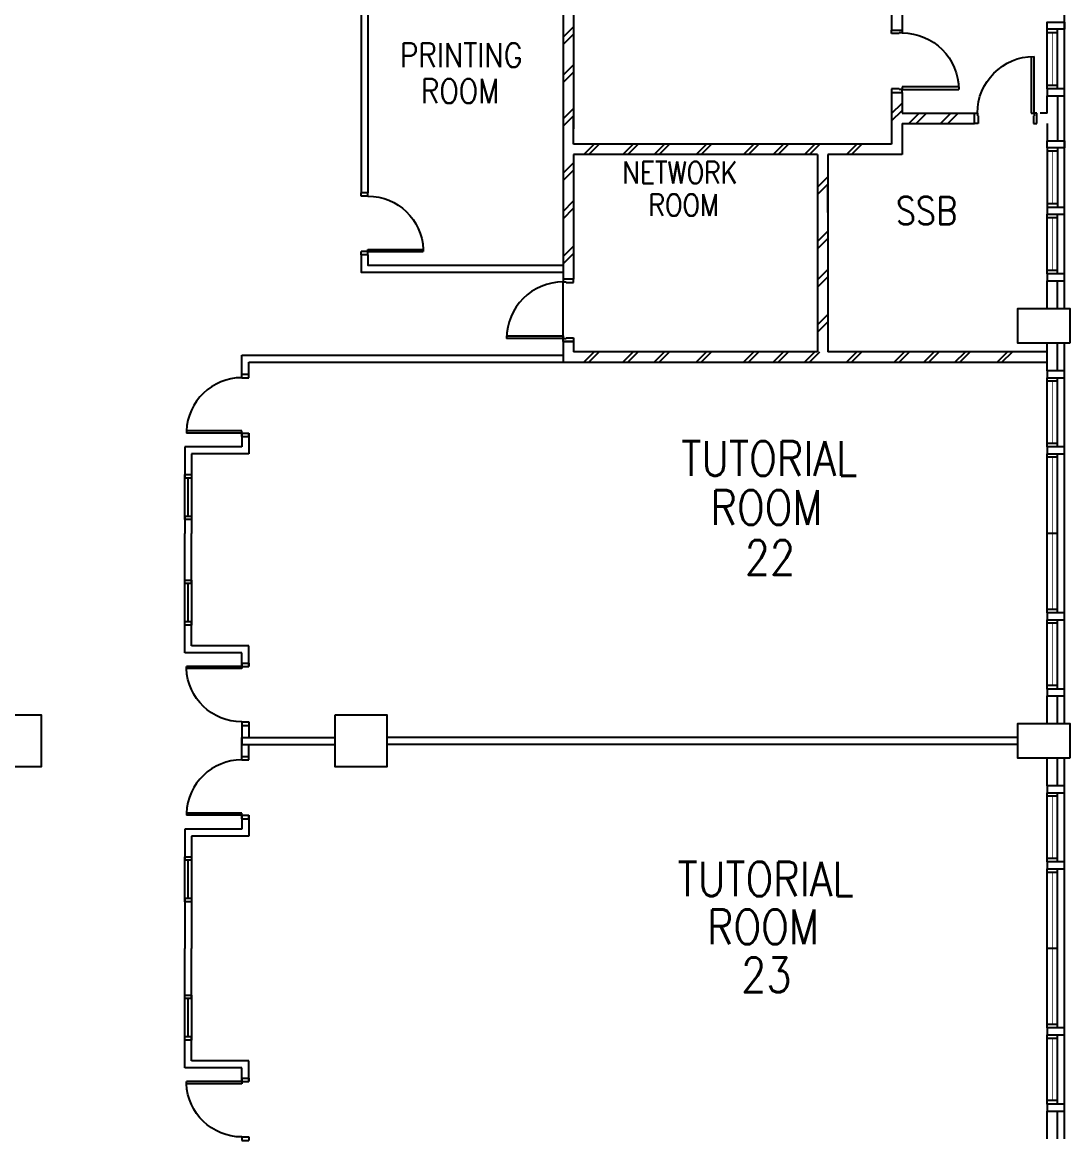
# Model space of a CAD drawing. Extents: x 2284769 to 2400769, y -845223 to -764674.
# Drawn here: x 2350620 to 2365769, y -808174 to -792037 of the extents above; entities that cross this region are included whole.
import ezdxf

# ---------------------------------------------------------------- set-up
doc = ezdxf.new("R2010")
doc.units = 0
doc.header["$LTSCALE"] = 10
doc.header["$MEASUREMENT"] = 0
doc.layers.get('0').update_dxf_attribs({"linetype": 'CONTINUOUS'})
for name, color, linetype in [('COL', 3, 'CONTINUOUS'), ('DOOR', 5, 'CONTINUOUS'), ('DR', 7, 'CONTINUOUS'), ('hatch', 7, 'CONTINUOUS'), ('LINE', 7, 'CONTINUOUS'), ('partition', 7, 'CONTINUOUS'), ('stair', 7, 'CONTINUOUS'), ('T50', 4, 'CONTINUOUS'), ('WALL', 2, 'CONTINUOUS'), ('WIN', 5, 'CONTINUOUS')]:
    doc.layers.add(name, color=color, linetype=linetype)
doc.styles.add('ROMANS', font='romans')

# ---------------------------------------------------------------- blocks, each defined once
blk = doc.blocks.new('FG')
at = {"layer": 'LINE', "linetype": 'Continuous'}
for points in [[(0, 0), (50, 0), (50, 100), (0, 100)], [(600, 0), (650, 0), (650, 100), (600, 100)]]:
    blk.add_lwpolyline(points, close=True, dxfattribs=at)
at = {"layer": 'LINE', "color": 5, "linetype": 'Continuous'}
for points in [[(600, 100), (50, 100)], [(50, 0), (600, 0)]]:
    blk.add_lwpolyline(points, dxfattribs=at)
at = {"layer": 'LINE', "color": 1, "linetype": 'Continuous'}
blk.add_lwpolyline([(50, 50), (600, 50)], dxfattribs=at)
blk = doc.blocks.new('D900')
at = {"layer": 'DOOR', "color": 7}
for p, q in [((50, 100), (50, 899)), ((80, 899), (50, 899)), ((80, 100), (80, 899)), ((0, 100), (0, 0)), ((0, 100), (50, 100)), ((0, 0), (50, 0)), ((50, 100), (50, 0)), ((50, 100), (80, 100)), ((850, 100), (850, 0)), ((850, 100), (900, 100)), ((850, 0), (900, 0)), ((900, 100), (900, 0))]:
    blk.add_line(p, q, dxfattribs=at)
blk.add_arc((50, 100), 800, 0, 87.8509, dxfattribs=at)
blk = doc.blocks.new('DR-900-B')
at = {"layer": 'DR'}
for p, q in [((0, 900), (-150, 900)), ((-150, 900), (-150, 860)), ((-150, 860), (-110, 860)), ((-110, 860), (-110, 850)), ((-110, 850), (0, 850)), ((0, 850), (0, 900)), ((-150, 40), (-970, 40)), ((-969, 80), (-150, 80)), ((-150, 80), (-150, 40)), ((-150, 40), (-110, 40)), ((-150, 0), (-150, 40)), ((0, 0), (-150, 0)), ((-110, 50), (0, 50)), ((-110, 40), (-110, 50)), ((0, 50), (0, 0))]:
    blk.add_line(p, q, dxfattribs=at)
blk.add_arc((-150, 40), 820, 90, 180, dxfattribs=at)

msp = doc.modelspace()

# ---------------------------------------------------------------- linework, layer by layer
at = {"color": 0}
for p, q in [((2365694.4, -796174.1), (2365694.4, -790674.1)), ((2365694.4, -802174.1), (2365694.4, -796674.1)), ((2353794.4, -797974.1), (2353794.4, -798174.1)), ((2353894.4, -797974.1), (2353894.4, -798274.1)), ((2353794.4, -798174.1), (2352969.4, -798174.1)), ((2353894.4, -798274.1), (2353069.4, -798274.1)), ((2353894.4, -801049.1), (2353069.4, -801049.1)), ((2353894.4, -801349.1), (2353894.4, -801049.1)), ((2353794.4, -801149.1), (2352969.4, -801149.1)), ((2353794.4, -801349.1), (2353794.4, -801149.1)), ((2365694.4, -808174.1), (2365694.4, -802674.1)), ((2353794.4, -803499.1), (2353794.4, -803699.1)), ((2353894.4, -803499.1), (2353894.4, -803799.1)), ((2353794.4, -803699.1), (2352969.4, -803699.1)), ((2353894.4, -803799.1), (2353069.4, -803799.1)), ((2353794.4, -807149.1), (2352969.4, -807149.1)), ((2353894.4, -807049.1), (2353069.4, -807049.1)), ((2353794.4, -807349.1), (2353794.4, -807149.1)), ((2353894.4, -807349.1), (2353894.4, -807049.1))]:
    msp.add_line(p, q, dxfattribs=at)
at = {"layer": 'COL', "color": 0}
for points in [[(2365769.4, -796674.1), (2365019.4, -796674.1), (2365019.4, -796174.1), (2365769.4, -796174.1)], [(2350144.4, -802049.1), (2350894.4, -802049.1), (2350894.4, -802799.1), (2350144.4, -802799.1)], [(2355144.4, -802049.1), (2355894.4, -802049.1), (2355894.4, -802799.1), (2355144.4, -802799.1)], [(2365769.4, -802674.1), (2365019.4, -802674.1), (2365019.4, -802174.1), (2365769.4, -802174.1)]]:
    msp.add_lwpolyline(points, close=True, dxfattribs=at)
at = {"layer": 'DR', "color": 0}
for p, q in [((2353794.4, -796849.1), (2358444.4, -796849.1)), ((2353894.4, -796949.1), (2358444.4, -796949.1)), ((2352969.4, -804699.1), (2352969.4, -805424.1)), ((2353069.4, -804699.1), (2353069.4, -805424.1)), ((2352969.4, -806149.1), (2352969.4, -805424.1)), ((2353069.4, -806149.1), (2353069.4, -805424.1))]:
    msp.add_line(p, q, dxfattribs=at)
for points in [[(2355519.4, -790499.1), (2355519.4, -794499.1)], [(2355619.4, -790499.2), (2355619.4, -794499.1)], [(2355519.4, -795399.1), (2355519.4, -795649.1), (2358444.4, -795649.1)], [(2355619.4, -795399.1), (2355619.4, -795549.1), (2358444.4, -795549.1)]]:
    msp.add_lwpolyline(points, dxfattribs=at)
at = {"layer": 'hatch', "color": 0}
for p, q in [((2358444.4, -792251.1), (2358594.4, -792101.1)), ((2358444.4, -792357.1), (2358594.4, -792207.1)), ((2358444.4, -792799.5), (2358594.4, -792649.5)), ((2358444.4, -792905.6), (2358594.4, -792755.6)), ((2358444.4, -793431.6), (2358594.4, -793281.6)), ((2363194.4, -793356.6), (2363344.4, -793206.6)), ((2363194.4, -793462.7), (2363344.4, -793312.7)), ((2358444.4, -793537.7), (2358594.4, -793387.7)), ((2363443.3, -793499.1), (2363593.3, -793349.1)), ((2363549.3, -793499.1), (2363699.3, -793349.1)), ((2363898.6, -793499.1), (2364048.6, -793349.1)), ((2364004.7, -793499.1), (2364154.7, -793349.1)), ((2358742.6, -793949.1), (2358892.6, -793799.1)), ((2358814.3, -793949.1), (2358964.3, -793799.1)), ((2359306.9, -793949.1), (2359456.9, -793799.1)), ((2359378.6, -793949.1), (2359528.6, -793799.1)), ((2359757.9, -793949.1), (2359907.9, -793799.1)), ((2359829.6, -793949.1), (2359979.6, -793799.1)), ((2360365.9, -793949.1), (2360515.9, -793799.1)), ((2360437.6, -793949.1), (2360587.6, -793799.1)), ((2361052.9, -793949.1), (2361202.9, -793799.1)), ((2361124.6, -793949.1), (2361274.6, -793799.1)), ((2361480.9, -793949.1), (2361630.9, -793799.1)), ((2361552.6, -793949.1), (2361702.6, -793799.1)), ((2361931.9, -793949.1), (2362081.9, -793799.1)), ((2362003.6, -793949.1), (2362153.6, -793799.1)), ((2362539.9, -793949.1), (2362689.9, -793799.1)), ((2362611.6, -793949.1), (2362761.6, -793799.1)), ((2358444.4, -794216.4), (2358594.4, -794066.4)), ((2358444.4, -794322.5), (2358594.4, -794172.5)), ((2362119.4, -794420.2), (2362269.4, -794270.2)), ((2362119.4, -794526.2), (2362269.4, -794376.2)), ((2358444.4, -794769), (2358594.4, -794619)), ((2358444.4, -794875.1), (2358594.4, -794725.1)), ((2362119.4, -795205), (2362269.4, -795055)), ((2362119.4, -795311.1), (2362269.4, -795161.1)), ((2358444.4, -795422.2), (2358594.4, -795272.2)), ((2358444.4, -795528.3), (2358594.4, -795378.3)), ((2362119.4, -795757.5), (2362269.4, -795607.5)), ((2362119.4, -795863.6), (2362269.4, -795713.6)), ((2362119.4, -796410.8), (2362269.4, -796260.8)), ((2362119.4, -796516.9), (2362269.4, -796366.9)), ((2358742.6, -796949.1), (2358892.6, -796799.1)), ((2358814.3, -796949.1), (2358964.3, -796799.1)), ((2359306.9, -796949.1), (2359456.9, -796799.1)), ((2359378.6, -796949.1), (2359528.6, -796799.1)), ((2359757.9, -796949.1), (2359907.9, -796799.1)), ((2359829.6, -796949.1), (2359979.6, -796799.1)), ((2360365.9, -796949.1), (2360515.9, -796799.1)), ((2360437.6, -796949.1), (2360587.6, -796799.1)), ((2361052.9, -796949.1), (2361202.9, -796799.1)), ((2361124.6, -796949.1), (2361274.6, -796799.1)), ((2361480.9, -796949.1), (2361630.9, -796799.1)), ((2361552.6, -796949.1), (2361702.6, -796799.1)), ((2361931.9, -796949.1), (2362081.9, -796799.1)), ((2362003.6, -796949.1), (2362153.6, -796799.1)), ((2362539.9, -796949.1), (2362689.9, -796799.1)), ((2362611.6, -796949.1), (2362761.6, -796799.1)), ((2363231.5, -796949.1), (2363381.5, -796799.1)), ((2363303.1, -796949.1), (2363453.1, -796799.1)), ((2363659.5, -796949.1), (2363809.5, -796799.1)), ((2363731.1, -796949.1), (2363881.1, -796799.1)), ((2364110.5, -796949.1), (2364260.5, -796799.1)), ((2364182.1, -796949.1), (2364332.1, -796799.1)), ((2364718.5, -796949.1), (2364868.5, -796799.1)), ((2364790.1, -796949.1), (2364940.1, -796799.1))]:
    msp.add_line(p, q, dxfattribs=at)
at = {"layer": 'LINE', "color": 0}
msp.add_lwpolyline([(2358444.4, -796609.1), (2358444.4, -795789.1)], dxfattribs=at)
at = {"layer": 'partition', "color": 0}
for p, q in [((2353794.4, -797124.1), (2353794.4, -796849.1)), ((2353894.4, -797124.1), (2353894.4, -796949.1)), ((2353894.4, -797124.1), (2353894.4, -796949.1)), ((2353794.4, -802199.1), (2353794.4, -802474.1)), ((2353894.4, -802199.1), (2353894.4, -802374.1)), ((2353794.4, -802374.1), (2355144.4, -802374.1)), ((2353794.4, -802649.1), (2353794.4, -802374.1)), ((2353794.4, -802474.1), (2355144.4, -802474.1)), ((2353894.4, -802649.1), (2353894.4, -802474.1)), ((2365019.4, -802374.1), (2355894.4, -802374.1)), ((2365019.4, -802474.1), (2355894.4, -802474.1))]:
    msp.add_line(p, q, dxfattribs=at)
at = {"layer": 'stair', "color": 0}
for p, q in [((2352969.4, -798174.1), (2352969.4, -798624.1)), ((2353069.4, -798274.1), (2353069.4, -798624.1)), ((2352969.4, -799174.1), (2352969.4, -799424.1)), ((2353069.4, -799174.1), (2353069.4, -799424.1)), ((2352969.4, -800149.1), (2352969.4, -799424.1)), ((2353069.4, -800149.1), (2353069.4, -799424.1)), ((2352969.4, -801149.1), (2352969.4, -800699.1)), ((2353069.4, -801049.1), (2353069.4, -800699.1)), ((2352969.4, -803699.1), (2352969.4, -804149.1)), ((2353069.4, -803799.1), (2353069.4, -804149.1)), ((2352969.4, -804699.1), (2352969.4, -805424.1)), ((2353069.4, -804699.1), (2353069.4, -805424.1)), ((2352969.4, -806149.1), (2352969.4, -805424.1)), ((2353069.4, -806149.1), (2353069.4, -805424.1)), ((2352969.4, -807149.1), (2352969.4, -806699.1)), ((2353069.4, -807049.1), (2353069.4, -806699.1))]:
    msp.add_line(p, q, dxfattribs=at)
at = {"layer": 'WALL', "color": 0}
for p, q in [((2358444.4, -790499.6), (2358444.4, -793424.1)), ((2358594.4, -790499.1), (2358594.4, -793424.1)), ((2363194.4, -790499.1), (2363194.4, -792149.1)), ((2363344.4, -790499.1), (2363344.4, -792149.1)), ((2363194.4, -793049.1), (2363194.4, -793799.1)), ((2363344.4, -793049.1), (2363344.4, -793349.1)), ((2365444.4, -793349.1), (2365444.4, -793099.1)), ((2365594.4, -793099.1), (2365594.4, -793749.1)), ((2358444.4, -793424.1), (2358444.4, -795749.1)), ((2358594.4, -793424.1), (2358594.4, -793574.1)), ((2358594.4, -793424.1), (2358594.4, -793574.1)), ((2358594.4, -793799.1), (2358594.4, -793424.1)), ((2363344.4, -793349.1), (2364394.4, -793349.1)), ((2365444.4, -793349.1), (2365344.4, -793349.1)), ((2363344.4, -793499.1), (2364394.4, -793499.1)), ((2363344.4, -793499.1), (2363344.4, -793949.1)), ((2365444.4, -793499.1), (2365444.4, -793749.1)), ((2363194.4, -793799.1), (2358594.4, -793799.1)), ((2362119.4, -793949.1), (2358594.4, -793949.1)), ((2358594.4, -793949.1), (2358594.4, -795749.1)), ((2363344.4, -793949.1), (2362269.4, -793949.1)), ((2362269.4, -794412.6), (2362269.4, -794562.6)), ((2362269.4, -794412.6), (2362269.4, -794562.6)), ((2362269.4, -794787.6), (2362269.4, -794412.6)), ((2365444.4, -796174.1), (2365444.4, -795774.1)), ((2365594.4, -796174.1), (2365594.4, -795774.1)), ((2358444.4, -796649.1), (2358594.4, -796649.1)), ((2358444.4, -796649.1), (2358444.4, -796949.1)), ((2358594.4, -796649.1), (2358594.4, -796799.1)), ((2365444.4, -797074.1), (2365444.4, -796674.1)), ((2365594.4, -797074.1), (2365594.4, -796674.1)), ((2362119.4, -796799.1), (2358594.4, -796799.1)), ((2365444.4, -796799.1), (2362269.4, -796799.1)), ((2358444.4, -796949.1), (2365444.4, -796949.1)), ((2365444.4, -802174.1), (2365444.4, -801774.1)), ((2365594.4, -802174.1), (2365594.4, -801774.1)), ((2365444.4, -803074.1), (2365444.4, -802674.1)), ((2365594.4, -803074.1), (2365594.4, -802674.1)), ((2365444.4, -808174.1), (2365444.4, -807774.1)), ((2365594.4, -808174.1), (2365594.4, -807774.1))]:
    msp.add_line(p, q, dxfattribs=at)
for points in [[(2365694.4, -792136.6), (2365444.4, -792136.6), (2365444.4, -792036.6), (2365694.4, -792036.6)], [(2365694.4, -792999.1), (2365444.4, -792999.1), (2365444.4, -793099.1), (2365694.4, -793099.1)], [(2365694.4, -793849.1), (2365444.4, -793849.1), (2365444.4, -793749.1), (2365694.4, -793749.1)], [(2365694.4, -794711.6), (2365444.4, -794711.6), (2365444.4, -794811.6), (2365694.4, -794811.6)], [(2365694.4, -795674.1), (2365444.4, -795674.1), (2365444.4, -795774.1), (2365694.4, -795774.1)], [(2365694.4, -797074.1), (2365444.4, -797074.1), (2365444.4, -797174.1), (2365694.4, -797174.1)], [(2365694.4, -798174.1), (2365444.4, -798174.1), (2365444.4, -798274.1), (2365694.4, -798274.1)], [(2365694.4, -800574.1), (2365444.4, -800574.1), (2365444.4, -800674.1), (2365694.4, -800674.1)], [(2365694.4, -801674.1), (2365444.4, -801674.1), (2365444.4, -801774.1), (2365694.4, -801774.1)], [(2365694.4, -803074.1), (2365444.4, -803074.1), (2365444.4, -803174.1), (2365694.4, -803174.1)], [(2365694.4, -804174.1), (2365444.4, -804174.1), (2365444.4, -804274.1), (2365694.4, -804274.1)], [(2365694.4, -806574.1), (2365444.4, -806574.1), (2365444.4, -806674.1), (2365694.4, -806674.1)], [(2365694.4, -807674.1), (2365444.4, -807674.1), (2365444.4, -807774.1), (2365694.4, -807774.1)]]:
    msp.add_lwpolyline(points, close=True, dxfattribs=at)
for points in [[(2362119.4, -793949.1), (2362119.4, -796799.1)], [(2362269.4, -793949.1), (2362269.4, -796799.1)]]:
    msp.add_lwpolyline(points, dxfattribs=at)
at = {"layer": 'WIN', "color": 0}
for p, q in [((2365444.4, -792999.1), (2365444.4, -792136.6)), ((2365594.4, -792186.6), (2365444.4, -792186.6)), ((2365594.4, -792999.1), (2365594.4, -792136.6)), ((2365594.4, -792949.1), (2365444.4, -792949.1)), ((2365444.4, -793849.1), (2365444.4, -794711.6)), ((2365594.4, -793899.1), (2365444.4, -793899.1)), ((2365594.4, -793849.1), (2365594.4, -794711.6)), ((2365594.4, -794661.6), (2365444.4, -794661.6)), ((2365444.4, -795674.1), (2365444.4, -794811.6)), ((2365594.4, -794861.6), (2365444.4, -794861.6)), ((2365594.4, -795674.1), (2365594.4, -794811.6)), ((2365594.4, -795624.1), (2365444.4, -795624.1)), ((2365444.4, -798174.1), (2365444.4, -797174.1)), ((2365594.4, -798174.1), (2365594.4, -797174.1)), ((2365594.4, -797224.1), (2365444.4, -797224.1)), ((2365594.4, -798124.1), (2365444.4, -798124.1)), ((2365444.4, -800574.1), (2365444.4, -798274.1)), ((2365594.4, -800574.1), (2365594.4, -798274.1)), ((2365594.4, -798324.1), (2365444.4, -798324.1)), ((2365594.4, -799424.1), (2365444.4, -799424.1)), ((2365594.4, -800524.1), (2365444.4, -800524.1)), ((2365444.4, -801674.1), (2365444.4, -800674.1)), ((2365594.4, -800724.1), (2365444.4, -800724.1)), ((2365594.4, -801674.1), (2365594.4, -800674.1)), ((2365594.4, -801624.1), (2365444.4, -801624.1)), ((2365444.4, -804174.1), (2365444.4, -803174.1)), ((2365594.4, -803224.1), (2365444.4, -803224.1)), ((2365594.4, -804174.1), (2365594.4, -803174.1)), ((2365594.4, -804124.1), (2365444.4, -804124.1)), ((2365444.4, -806574.1), (2365444.4, -804274.1)), ((2365594.4, -806574.1), (2365594.4, -804274.1)), ((2365594.4, -804324.1), (2365444.4, -804324.1)), ((2365594.4, -805424.1), (2365444.4, -805424.1)), ((2365594.4, -806524.1), (2365444.4, -806524.1)), ((2365444.4, -807674.1), (2365444.4, -806674.1)), ((2365594.4, -807674.1), (2365594.4, -806674.1)), ((2365594.4, -806724.1), (2365444.4, -806724.1)), ((2365594.4, -807624.1), (2365444.4, -807624.1))]:
    msp.add_line(p, q, dxfattribs=at)
at = {"layer": 'WIN', "color": 0, "const_width": 10, "flags": 128}
for points in [[(2365519.4, -792186.6), (2365519.4, -792949.1)], [(2365519.4, -794661.6), (2365519.4, -793899.1)], [(2365519.4, -794861.6), (2365519.4, -795624.1)], [(2365519.4, -798124.1), (2365519.4, -797224.1)], [(2365519.4, -800524.1), (2365519.4, -798324.1)], [(2365519.4, -800724.1), (2365519.4, -801624.1)], [(2365519.4, -804124.1), (2365519.4, -803224.1)], [(2365519.4, -806524.1), (2365519.4, -804324.1)], [(2365519.4, -806724.1), (2365519.4, -807624.1)]]:
    msp.add_lwpolyline(points, dxfattribs=at)

# ---------------------------------------------------------------- block references
at = {"layer": 'LINE', "color": 0, "xscale": -1, "rotation": 270}
for p in [(2352969.4, -799224.1), (2352969.4, -800749.1), (2352969.4, -804749.1), (2352969.4, -806749.1)]:
    msp.add_blockref('FG', p, dxfattribs=at)
at = {"layer": 'stair', "color": 0, "xscale": -1}
for p, rotation in [((2355519.4, -795399.1), 270), ((2353894.4, -801299.1), 90), ((2353894.4, -807299.1), 90)]:
    msp.add_blockref('D900', p, dxfattribs=dict(at, rotation=rotation))
at = {"layer": 'stair', "color": 0, "rotation": 90}
for p in [(2353894.4, -798024.1), (2353894.4, -803549.1)]:
    msp.add_blockref('D900', p, dxfattribs=at)
at = {"layer": 'WALL', "color": 0, "xscale": -1}
msp.add_blockref('DR-900-B', (2363194.4, -793049.1), dxfattribs=at)
at = {"layer": 'WALL', "color": 0, "xscale": -1, "rotation": 90}
msp.add_blockref('DR-900-B', (2365294.4, -793499.1), dxfattribs=at)
at = {"layer": 'WALL', "color": 0}
msp.add_blockref('DR-900-B', (2358594.4, -796649.1), dxfattribs=at)

# ---------------------------------------------------------------- texts
at = {"layer": 'T50', "color": 0, "style": 'ROMANS', "width": 0.85}
for s, height, p in [('PRINTING', 350, (2356080.6, -792687)), ('ROOM', 350, (2356384.8, -793205.6)), ('NETWORK', 315, (2359300.3, -794365.7)), ('ROOM', 315, (2359676.4, -794835.1)), ('SSB', 400, (2363253.1, -794960.4)), ('TUTORIAL', 500, (2360150, -798592.3)), ('ROOM', 500, (2360575.3, -799299.7)), ('22', 500, (2361069.4, -800021.7)), ('TUTORIAL', 500, (2360097.9, -804669.8)), ('ROOM', 500, (2360523.3, -805362.3)), ('23', 500, (2361017.3, -806057))]:
    msp.add_text(s, height=height, dxfattribs=at).set_placement(p)

doc.saveas('drawing.dxf')
